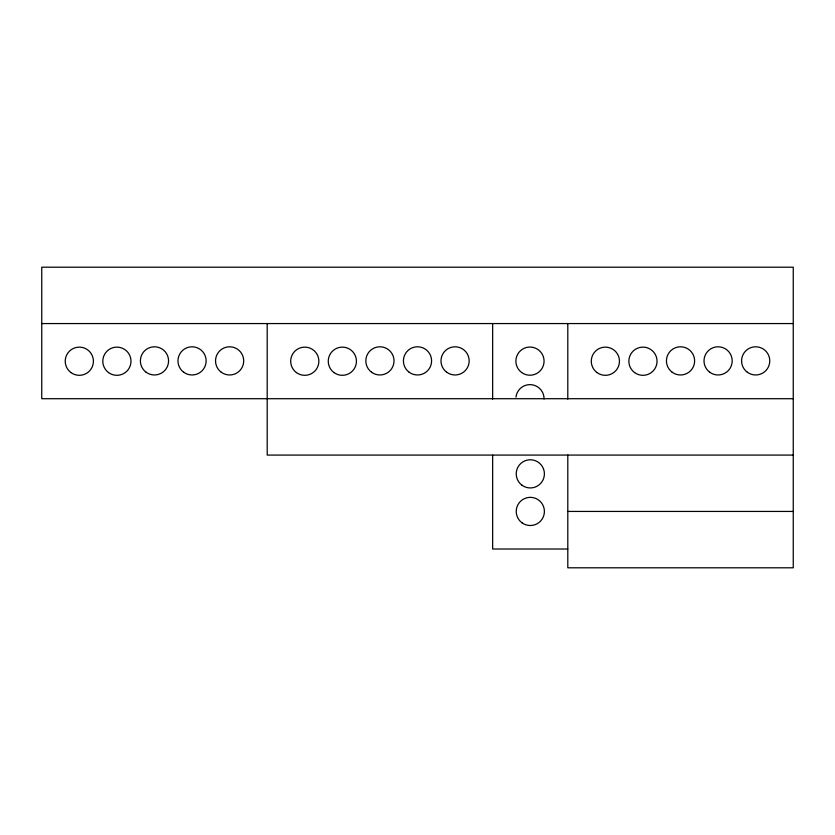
<?xml version="1.0" encoding="UTF-8"?>
<svg xmlns="http://www.w3.org/2000/svg" width="835" height="835" viewBox="0 0 835 835"><rect width="100%" height="100%" fill="white"/><g stroke="black" fill="none" stroke-linecap="round" stroke-linejoin="round"><path stroke-width="1.25" d="M41.75 323.562L793.25 323.562M793.25 398.712L41.75 398.712L41.75 267.2L793.25 267.2L793.25 567.8L567.8 567.8L567.8 455.075M793.25 455.075L267.2 455.075L267.2 323.562M567.8 511.438L793.25 511.438M567.8 549.012L492.65 549.012L492.65 455.179M567.8 323.562L567.8 399.151M492.65 323.562L492.65 399.151M515.967 397.168A14.091 14.091 0 0 1 530.903 384.653A14.091 14.091 0 0 1 544.055 399.026M634.61 372.587A14.091 14.091 0 0 0 656.957 362.766A14.091 14.091 0 0 0 637.282 348.32A14.091 14.091 0 0 0 634.61 372.587M597.035 372.587A14.091 14.091 0 0 0 619.382 362.766A14.091 14.091 0 0 0 599.707 348.32A14.091 14.091 0 0 0 597.035 372.587M672.185 372.243A14.091 14.091 0 0 0 694.532 362.421A14.091 14.091 0 0 0 674.857 347.986A14.091 14.091 0 0 0 672.185 372.243M709.76 372.243A14.091 14.091 0 0 0 732.107 362.421A14.091 14.091 0 0 0 712.432 347.986A14.091 14.091 0 0 0 709.76 372.243M747.335 372.243A14.091 14.091 0 0 0 769.682 362.421A14.091 14.091 0 0 0 750.007 347.986A14.091 14.091 0 0 0 747.335 372.243M521.979 485.218A14.091 14.091 0 0 0 544.316 475.407A14.091 14.091 0 0 0 524.641 460.962A14.091 14.091 0 0 0 521.979 485.218M521.979 522.793A14.091 14.091 0 0 0 544.316 512.982A14.091 14.091 0 0 0 524.641 498.537A14.091 14.091 0 0 0 521.979 522.793M521.635 372.493A14.091 14.091 0 0 0 543.982 362.682A14.091 14.091 0 0 0 524.307 348.237A14.091 14.091 0 0 0 521.635 372.493M334.01 372.587A14.091 14.091 0 0 0 356.357 362.766A14.091 14.091 0 0 0 336.682 348.32A14.091 14.091 0 0 0 334.01 372.587M296.435 372.587A14.091 14.091 0 0 0 318.782 362.766A14.091 14.091 0 0 0 299.107 348.32A14.091 14.091 0 0 0 296.435 372.587M371.585 372.243A14.091 14.091 0 0 0 393.932 362.421A14.091 14.091 0 0 0 374.257 347.986A14.091 14.091 0 0 0 371.585 372.243M409.16 372.243A14.091 14.091 0 0 0 431.507 362.421A14.091 14.091 0 0 0 411.832 347.986A14.091 14.091 0 0 0 409.16 372.243M446.735 372.243A14.091 14.091 0 0 0 469.082 362.421A14.091 14.091 0 0 0 449.407 347.986A14.091 14.091 0 0 0 446.735 372.243M108.56 372.587A14.091 14.091 0 0 0 130.907 362.766A14.091 14.091 0 0 0 111.232 348.32A14.091 14.091 0 0 0 108.56 372.587M70.985 372.587A14.091 14.091 0 0 0 93.332 362.766A14.091 14.091 0 0 0 73.657 348.32A14.091 14.091 0 0 0 70.985 372.587M146.135 372.243A14.091 14.091 0 0 0 168.482 362.421A14.091 14.091 0 0 0 148.807 347.986A14.091 14.091 0 0 0 146.135 372.243M183.71 372.243A14.091 14.091 0 0 0 206.057 362.421A14.091 14.091 0 0 0 186.382 347.986A14.091 14.091 0 0 0 183.71 372.243M221.285 372.243A14.091 14.091 0 0 0 243.632 362.421A14.091 14.091 0 0 0 223.957 347.986A14.091 14.091 0 0 0 221.285 372.243"/></g></svg>
